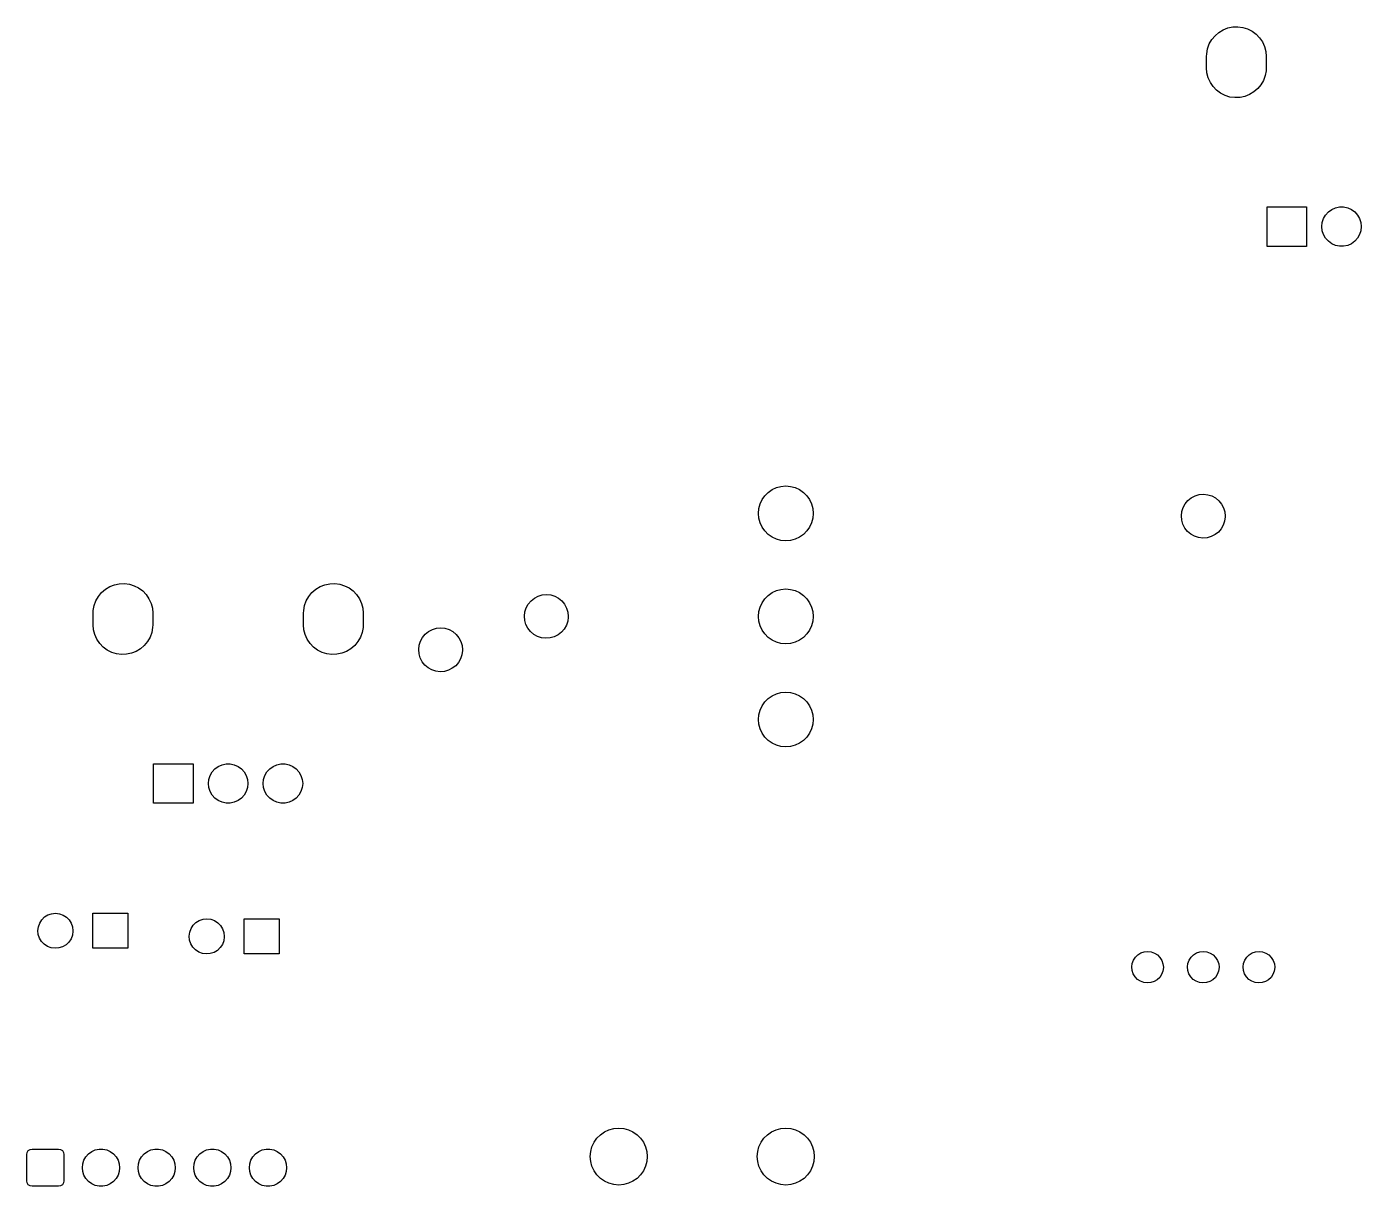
# Model space of a CAD drawing. Extents: x 43 to 170, y -237 to -32.
# Drawn here: x 46.6 to 107.5, y -135.2 to -82.3 of the extents above; entities that cross this region are included whole.
import ezdxf

# ---------------------------------------------------------------- set-up
doc = ezdxf.new("R2010")
doc.units = 0
doc.layers.add('BLACK', color=7, linetype='CONTINUOUS')

msp = doc.modelspace()

# ---------------------------------------------------------------- linework, layer by layer
at = {"layer": 'BLACK', "linetype": 'CONTINUOUS'}
for p, q in [((100.719, -82.9097), (100.865, -82.7319)), ((100.865, -82.7319), (101.039, -82.5811)), ((101.039, -82.5811), (101.235, -82.4618)), ((101.235, -82.4618), (101.449, -82.3774)), ((101.449, -82.3774), (101.674, -82.3301)), ((101.674, -82.3301), (101.904, -82.3215)), ((101.904, -82.3215), (102.132, -82.3517)), ((102.132, -82.3517), (102.352, -82.4199)), ((102.352, -82.4199), (102.557, -82.5241)), ((102.557, -82.5241), (102.741, -82.6614)), ((102.741, -82.6614), (102.9, -82.8278)), ((100.486, -83.552), (100.527, -83.3257)), ((100.527, -83.3257), (100.605, -83.1095)), ((100.605, -83.1095), (100.719, -82.9097)), ((102.9, -82.8278), (103.028, -83.0186)), ((103.028, -83.0186), (103.123, -83.2283)), ((103.123, -83.2283), (103.181, -83.4509)), ((100.48, -83.68), (100.486, -83.552)), ((100.48, -84.2), (100.48, -83.68)), ((103.181, -83.4509), (103.2, -83.68)), ((103.2, -83.68), (103.2, -84.2)), ((100.499, -84.4291), (100.48, -84.2)), ((100.557, -84.6517), (100.499, -84.4291)), ((103.153, -84.5543), (103.075, -84.7705)), ((103.194, -84.328), (103.153, -84.5543)), ((103.2, -84.2), (103.194, -84.328)), ((100.652, -84.8614), (100.557, -84.6517)), ((100.78, -85.0522), (100.652, -84.8614)), ((100.939, -85.2186), (100.78, -85.0522)), ((101.123, -85.3559), (100.939, -85.2186)), ((102.815, -85.1481), (102.641, -85.2989)), ((102.961, -84.9703), (102.815, -85.1481)), ((103.075, -84.7705), (102.961, -84.9703)), ((101.328, -85.4601), (101.123, -85.3559)), ((101.548, -85.5283), (101.328, -85.4601)), ((101.776, -85.5585), (101.548, -85.5283)), ((102.006, -85.5499), (101.776, -85.5585)), ((102.231, -85.5026), (102.006, -85.5499)), ((102.445, -85.4182), (102.231, -85.5026)), ((102.641, -85.2989), (102.445, -85.4182)), ((103.24, -92.34), (103.24, -90.54)), ((103.24, -90.54), (105.04, -90.54)), ((105.04, -90.54), (105.04, -92.34)), ((106.038, -90.7712), (106.19, -90.6606)), ((106.19, -90.6606), (106.362, -90.584)), ((106.362, -90.584), (106.546, -90.5449)), ((106.546, -90.5449), (106.734, -90.5449)), ((106.734, -90.5449), (106.918, -90.584)), ((106.918, -90.584), (107.09, -90.6606)), ((107.09, -90.6606), (107.242, -90.7712)), ((105.74, -91.44), (105.76, -91.2529)), ((105.76, -91.2529), (105.818, -91.0739)), ((105.818, -91.0739), (105.912, -90.911)), ((105.912, -90.911), (106.038, -90.7712)), ((107.242, -90.7712), (107.368, -90.911)), ((107.368, -90.911), (107.462, -91.0739)), ((107.462, -91.0739), (107.52, -91.2529)), ((107.52, -91.2529), (107.54, -91.44)), ((105.76, -91.6271), (105.74, -91.44)), ((105.818, -91.8061), (105.76, -91.6271)), ((105.912, -91.969), (105.818, -91.8061)), ((107.462, -91.8061), (107.368, -91.969)), ((107.52, -91.6271), (107.462, -91.8061)), ((107.54, -91.44), (107.52, -91.6271)), ((105.04, -92.34), (103.24, -92.34)), ((106.038, -92.1088), (105.912, -91.969)), ((106.19, -92.2194), (106.038, -92.1088)), ((106.362, -92.296), (106.19, -92.2194)), ((106.546, -92.3351), (106.362, -92.296)), ((106.734, -92.3351), (106.546, -92.3351)), ((106.918, -92.296), (106.734, -92.3351)), ((107.09, -92.2194), (106.918, -92.296)), ((107.242, -92.1088), (107.09, -92.2194)), ((107.368, -91.969), (107.242, -92.1088)), ((80.4765, -103.562), (80.655, -103.437)), ((80.655, -103.437), (80.8525, -103.345)), ((80.8525, -103.345), (81.0629, -103.289)), ((81.0629, -103.289), (81.28, -103.27)), ((81.28, -103.27), (81.4971, -103.289)), ((81.4971, -103.289), (81.7075, -103.345)), ((81.7075, -103.345), (81.905, -103.437)), ((81.905, -103.437), (82.0835, -103.562)), ((80.049, -104.303), (80.1054, -104.092)), ((80.1054, -104.092), (80.1975, -103.895)), ((80.1975, -103.895), (80.3224, -103.717)), ((80.3224, -103.717), (80.4765, -103.562)), ((82.0835, -103.562), (82.2376, -103.717)), ((82.2376, -103.717), (82.3625, -103.895)), ((82.3625, -103.895), (82.4546, -104.092)), ((82.4546, -104.092), (82.511, -104.303)), ((99.4109, -104.254), (99.5049, -104.083)), ((99.5049, -104.083), (99.6303, -103.934)), ((99.6303, -103.934), (99.7824, -103.811)), ((99.7824, -103.811), (99.9554, -103.721)), ((99.9554, -103.721), (100.143, -103.666)), ((100.143, -103.666), (100.337, -103.648)), ((100.337, -103.648), (100.531, -103.668)), ((100.531, -103.668), (100.718, -103.726)), ((100.718, -103.726), (100.889, -103.819)), ((100.889, -103.819), (101.04, -103.943)), ((101.04, -103.943), (101.163, -104.095)), ((101.163, -104.095), (101.255, -104.267)), ((80.03, -104.52), (80.049, -104.303)), ((80.049, -104.737), (80.03, -104.52)), ((82.511, -104.303), (82.53, -104.52)), ((82.53, -104.52), (82.511, -104.737)), ((99.3301, -104.634), (99.3519, -104.44)), ((99.3464, -104.829), (99.3301, -104.634)), ((99.3519, -104.44), (99.4109, -104.254)), ((101.255, -104.267), (101.311, -104.454)), ((101.33, -104.676), (101.305, -104.87)), ((101.311, -104.454), (101.33, -104.648)), ((101.33, -104.648), (101.33, -104.676)), ((80.1054, -104.948), (80.049, -104.737)), ((80.1975, -105.145), (80.1054, -104.948)), ((80.3224, -105.323), (80.1975, -105.145)), ((80.4765, -105.478), (80.3224, -105.323)), ((82.2376, -105.323), (82.0835, -105.478)), ((82.3625, -105.145), (82.2376, -105.323)), ((82.4546, -104.948), (82.3625, -105.145)), ((82.511, -104.737), (82.4546, -104.948)), ((99.4002, -105.016), (99.3464, -104.829)), ((99.4894, -105.19), (99.4002, -105.016)), ((99.6107, -105.343), (99.4894, -105.19)), ((99.7593, -105.469), (99.6107, -105.343)), ((101.147, -105.224), (101.02, -105.372)), ((101.244, -105.055), (101.147, -105.224)), ((101.305, -104.87), (101.244, -105.055)), ((80.655, -105.603), (80.4765, -105.478)), ((80.8525, -105.695), (80.655, -105.603)), ((81.0629, -105.751), (80.8525, -105.695)), ((81.28, -105.77), (81.0629, -105.751)), ((81.4971, -105.751), (81.28, -105.77)), ((81.7075, -105.695), (81.4971, -105.751)), ((81.905, -105.603), (81.7075, -105.695)), ((82.0835, -105.478), (81.905, -105.603)), ((99.9297, -105.564), (99.7593, -105.469)), ((100.115, -105.625), (99.9297, -105.564)), ((100.309, -105.648), (100.115, -105.625)), ((100.504, -105.633), (100.309, -105.648)), ((100.692, -105.58), (100.504, -105.633)), ((100.866, -105.492), (100.692, -105.58)), ((101.02, -105.372), (100.866, -105.492)), ((50.4353, -107.862), (50.6492, -107.777)), ((50.6492, -107.777), (50.8743, -107.73)), ((50.8743, -107.73), (51.1041, -107.722)), ((51.1041, -107.722), (51.332, -107.752)), ((51.332, -107.752), (51.5517, -107.82)), ((60.0353, -107.862), (60.2492, -107.777)), ((60.2492, -107.777), (60.4743, -107.73)), ((60.4743, -107.73), (60.7041, -107.722)), ((60.7041, -107.722), (60.932, -107.752)), ((60.932, -107.752), (61.1517, -107.82)), ((49.8054, -108.51), (49.9192, -108.31)), ((49.9192, -108.31), (50.065, -108.132)), ((50.065, -108.132), (50.2387, -107.981)), ((50.2387, -107.981), (50.4353, -107.862)), ((51.5517, -107.82), (51.7567, -107.924)), ((51.7567, -107.924), (51.9412, -108.061)), ((51.9412, -108.061), (52.0999, -108.228)), ((52.0999, -108.228), (52.2283, -108.419)), ((59.4054, -108.51), (59.5192, -108.31)), ((59.5192, -108.31), (59.665, -108.132)), ((59.665, -108.132), (59.8387, -107.981)), ((59.8387, -107.981), (60.0353, -107.862)), ((61.1517, -107.82), (61.3567, -107.924)), ((61.3567, -107.924), (61.5412, -108.061)), ((61.5412, -108.061), (61.6999, -108.228)), ((61.6999, -108.228), (61.8283, -108.419)), ((69.6583, -108.506), (69.8104, -108.383)), ((69.8104, -108.383), (69.9834, -108.293)), ((69.9834, -108.293), (70.1706, -108.238)), ((70.1706, -108.238), (70.365, -108.22)), ((70.365, -108.22), (70.5591, -108.24)), ((70.5591, -108.24), (70.7455, -108.298)), ((70.7455, -108.298), (70.9172, -108.391)), ((80.3224, -108.417), (80.4765, -108.262)), ((80.4765, -108.262), (80.655, -108.137)), ((80.655, -108.137), (80.8525, -108.045)), ((80.8525, -108.045), (81.0629, -107.989)), ((81.0629, -107.989), (81.28, -107.97)), ((81.28, -107.97), (81.4971, -107.989)), ((81.4971, -107.989), (81.7075, -108.045)), ((81.7075, -108.045), (81.905, -108.137)), ((81.905, -108.137), (82.0835, -108.262)), ((82.0835, -108.262), (82.2376, -108.417)), ((49.68, -109.08), (49.686, -108.952)), ((49.686, -108.952), (49.727, -108.726)), ((49.727, -108.726), (49.8054, -108.51)), ((52.2283, -108.419), (52.3228, -108.628)), ((52.3228, -108.628), (52.3806, -108.851)), ((52.3806, -108.851), (52.4, -109.08)), ((59.28, -109.08), (59.286, -108.952)), ((59.286, -108.952), (59.327, -108.726)), ((59.327, -108.726), (59.4054, -108.51)), ((61.8283, -108.419), (61.9228, -108.628)), ((61.9228, -108.628), (61.9806, -108.851)), ((61.9806, -108.851), (62, -109.08)), ((69.3799, -109.012), (69.4389, -108.826)), ((69.4389, -108.826), (69.5329, -108.655)), ((69.5329, -108.655), (69.6583, -108.506)), ((70.9172, -108.391), (71.0676, -108.515)), ((71.0676, -108.515), (71.1909, -108.667)), ((71.1909, -108.667), (71.2825, -108.839)), ((71.2825, -108.839), (71.339, -109.026)), ((80.049, -109.003), (80.1054, -108.792)), ((80.1054, -108.792), (80.1975, -108.595)), ((80.1975, -108.595), (80.3224, -108.417)), ((82.2376, -108.417), (82.3625, -108.595)), ((82.3625, -108.595), (82.4546, -108.792)), ((82.4546, -108.792), (82.511, -109.003)), ((49.68, -109.6), (49.68, -109.08)), ((49.6994, -109.829), (49.68, -109.6)), ((52.4, -109.6), (52.394, -109.728)), ((52.4, -109.08), (52.4, -109.6)), ((59.28, -109.6), (59.28, -109.08)), ((59.2994, -109.829), (59.28, -109.6)), ((62, -109.6), (61.994, -109.728)), ((62, -109.08), (62, -109.6)), ((69.3581, -109.206), (69.3799, -109.012)), ((69.3744, -109.401), (69.3581, -109.206)), ((69.4282, -109.588), (69.3744, -109.401)), ((69.5174, -109.762), (69.4282, -109.588)), ((71.3331, -109.442), (71.2715, -109.627)), ((71.3576, -109.248), (71.3331, -109.442)), ((71.339, -109.026), (71.358, -109.22)), ((71.358, -109.22), (71.3576, -109.248)), ((80.03, -109.22), (80.049, -109.003)), ((80.049, -109.437), (80.03, -109.22)), ((80.1054, -109.648), (80.049, -109.437)), ((82.511, -109.437), (82.4546, -109.648)), ((82.511, -109.003), (82.53, -109.22)), ((82.53, -109.22), (82.511, -109.437)), ((49.7572, -110.052), (49.6994, -109.829)), ((49.8517, -110.261), (49.7572, -110.052)), ((52.2746, -110.17), (52.1608, -110.37)), ((52.353, -109.954), (52.2746, -110.17)), ((52.394, -109.728), (52.353, -109.954)), ((59.3572, -110.052), (59.2994, -109.829)), ((59.4517, -110.261), (59.3572, -110.052)), ((61.8746, -110.17), (61.7608, -110.37)), ((61.953, -109.954), (61.8746, -110.17)), ((61.994, -109.728), (61.953, -109.954)), ((64.6129, -110.35), (64.7069, -110.179)), ((64.7069, -110.179), (64.8323, -110.03)), ((64.8323, -110.03), (64.9844, -109.907)), ((64.9844, -109.907), (65.1574, -109.817)), ((65.1574, -109.817), (65.3446, -109.762)), ((65.3446, -109.762), (65.539, -109.744)), ((65.539, -109.744), (65.7331, -109.764)), ((65.7331, -109.764), (65.9195, -109.822)), ((65.9195, -109.822), (66.0912, -109.915)), ((66.0912, -109.915), (66.2416, -110.039)), ((66.2416, -110.039), (66.3649, -110.191)), ((66.3649, -110.191), (66.4565, -110.363)), ((69.6387, -109.915), (69.5174, -109.762)), ((69.7873, -110.041), (69.6387, -109.915)), ((69.9577, -110.136), (69.7873, -110.041)), ((70.1433, -110.197), (69.9577, -110.136)), ((70.3371, -110.22), (70.1433, -110.197)), ((70.5316, -110.205), (70.3371, -110.22)), ((70.7196, -110.152), (70.5316, -110.205)), ((70.8938, -110.064), (70.7196, -110.152)), ((71.0476, -109.944), (70.8938, -110.064)), ((71.1751, -109.796), (71.0476, -109.944)), ((71.2715, -109.627), (71.1751, -109.796)), ((80.1975, -109.845), (80.1054, -109.648)), ((80.3224, -110.023), (80.1975, -109.845)), ((80.4765, -110.178), (80.3224, -110.023)), ((80.655, -110.303), (80.4765, -110.178)), ((82.0835, -110.178), (81.905, -110.303)), ((82.2376, -110.023), (82.0835, -110.178)), ((82.3625, -109.845), (82.2376, -110.023)), ((82.4546, -109.648), (82.3625, -109.845)), ((49.9801, -110.452), (49.8517, -110.261)), ((50.1388, -110.619), (49.9801, -110.452)), ((50.3233, -110.756), (50.1388, -110.619)), ((50.5283, -110.86), (50.3233, -110.756)), ((51.6447, -110.818), (51.4308, -110.903)), ((51.8413, -110.699), (51.6447, -110.818)), ((52.015, -110.548), (51.8413, -110.699)), ((52.1608, -110.37), (52.015, -110.548)), ((59.5801, -110.452), (59.4517, -110.261)), ((59.7388, -110.619), (59.5801, -110.452)), ((59.9233, -110.756), (59.7388, -110.619)), ((60.1283, -110.86), (59.9233, -110.756)), ((61.2447, -110.818), (61.0308, -110.903)), ((61.4413, -110.699), (61.2447, -110.818)), ((61.615, -110.548), (61.4413, -110.699)), ((61.7608, -110.37), (61.615, -110.548)), ((64.5321, -110.73), (64.5539, -110.536)), ((64.5484, -110.925), (64.5321, -110.73)), ((64.5539, -110.536), (64.6129, -110.35)), ((66.4565, -110.363), (66.513, -110.55)), ((66.5316, -110.772), (66.5071, -110.966)), ((66.513, -110.55), (66.532, -110.744)), ((66.532, -110.744), (66.5316, -110.772)), ((80.8525, -110.395), (80.655, -110.303)), ((81.0629, -110.451), (80.8525, -110.395)), ((81.28, -110.47), (81.0629, -110.451)), ((81.4971, -110.451), (81.28, -110.47)), ((81.7075, -110.395), (81.4971, -110.451)), ((81.905, -110.303), (81.7075, -110.395)), ((50.748, -110.928), (50.5283, -110.86)), ((50.9759, -110.958), (50.748, -110.928)), ((51.2057, -110.95), (50.9759, -110.958)), ((51.4308, -110.903), (51.2057, -110.95)), ((60.348, -110.928), (60.1283, -110.86)), ((60.5759, -110.958), (60.348, -110.928)), ((60.8057, -110.95), (60.5759, -110.958)), ((61.0308, -110.903), (60.8057, -110.95)), ((64.6022, -111.112), (64.5484, -110.925)), ((64.6914, -111.286), (64.6022, -111.112)), ((64.8127, -111.439), (64.6914, -111.286)), ((66.3491, -111.32), (66.2216, -111.468)), ((66.4455, -111.151), (66.3491, -111.32)), ((66.5071, -110.966), (66.4455, -111.151)), ((64.9613, -111.565), (64.8127, -111.439)), ((65.1317, -111.66), (64.9613, -111.565)), ((65.3173, -111.721), (65.1317, -111.66)), ((65.5111, -111.744), (65.3173, -111.721)), ((65.7056, -111.729), (65.5111, -111.744)), ((65.8936, -111.676), (65.7056, -111.729)), ((66.0678, -111.588), (65.8936, -111.676)), ((66.2216, -111.468), (66.0678, -111.588)), ((80.1975, -113.295), (80.3224, -113.117)), ((80.3224, -113.117), (80.4765, -112.962)), ((80.4765, -112.962), (80.655, -112.837)), ((80.655, -112.837), (80.8525, -112.745)), ((80.8525, -112.745), (81.0629, -112.689)), ((81.0629, -112.689), (81.28, -112.67)), ((81.28, -112.67), (81.4971, -112.689)), ((81.4971, -112.689), (81.7075, -112.745)), ((81.7075, -112.745), (81.905, -112.837)), ((81.905, -112.837), (82.0835, -112.962)), ((82.0835, -112.962), (82.2376, -113.117)), ((82.2376, -113.117), (82.3625, -113.295)), ((80.03, -113.92), (80.049, -113.703)), ((80.049, -113.703), (80.1054, -113.492)), ((80.1054, -113.492), (80.1975, -113.295)), ((82.3625, -113.295), (82.4546, -113.492)), ((82.4546, -113.492), (82.511, -113.703)), ((82.511, -113.703), (82.53, -113.92)), ((80.049, -114.137), (80.03, -113.92)), ((80.1054, -114.348), (80.049, -114.137)), ((80.1975, -114.545), (80.1054, -114.348)), ((82.4546, -114.348), (82.3625, -114.545)), ((82.511, -114.137), (82.4546, -114.348)), ((82.53, -113.92), (82.511, -114.137)), ((80.3224, -114.723), (80.1975, -114.545)), ((80.4765, -114.878), (80.3224, -114.723)), ((80.655, -115.003), (80.4765, -114.878)), ((80.8525, -115.095), (80.655, -115.003)), ((81.905, -115.003), (81.7075, -115.095)), ((82.0835, -114.878), (81.905, -115.003)), ((82.2376, -114.723), (82.0835, -114.878)), ((82.3625, -114.545), (82.2376, -114.723)), ((81.0629, -115.151), (80.8525, -115.095)), ((81.28, -115.17), (81.0629, -115.151)), ((81.4971, -115.151), (81.28, -115.17)), ((81.7075, -115.095), (81.4971, -115.151)), ((52.44, -117.74), (52.44, -115.94)), ((52.44, -115.94), (54.24, -115.94)), ((54.24, -115.94), (54.24, -117.74)), ((55.1119, -116.311), (55.2378, -116.171)), ((55.2378, -116.171), (55.39, -116.061)), ((55.39, -116.061), (55.5619, -115.984)), ((55.5619, -115.984), (55.7459, -115.945)), ((55.7459, -115.945), (55.9341, -115.945)), ((55.9341, -115.945), (56.1181, -115.984)), ((56.1181, -115.984), (56.29, -116.061)), ((56.29, -116.061), (56.4422, -116.171)), ((56.4422, -116.171), (56.5681, -116.311)), ((57.6119, -116.311), (57.7378, -116.171)), ((57.7378, -116.171), (57.89, -116.061)), ((57.89, -116.061), (58.0619, -115.984)), ((58.0619, -115.984), (58.2459, -115.945)), ((58.2459, -115.945), (58.4341, -115.945)), ((58.4341, -115.945), (58.6181, -115.984)), ((58.6181, -115.984), (58.79, -116.061)), ((58.79, -116.061), (58.9422, -116.171)), ((58.9422, -116.171), (59.0681, -116.311)), ((54.94, -116.84), (54.9597, -116.653)), ((54.9597, -117.027), (54.94, -116.84)), ((54.9597, -116.653), (55.0178, -116.474)), ((55.0178, -116.474), (55.1119, -116.311)), ((56.5681, -116.311), (56.6622, -116.474)), ((56.6622, -116.474), (56.7203, -116.653)), ((56.7203, -116.653), (56.74, -116.84)), ((56.74, -116.84), (56.7203, -117.027)), ((57.44, -116.84), (57.4597, -116.653)), ((57.4597, -117.027), (57.44, -116.84)), ((57.4597, -116.653), (57.5178, -116.474)), ((57.5178, -116.474), (57.6119, -116.311)), ((59.0681, -116.311), (59.1622, -116.474)), ((59.1622, -116.474), (59.2203, -116.653)), ((59.2203, -116.653), (59.24, -116.84)), ((59.24, -116.84), (59.2203, -117.027)), ((55.0178, -117.206), (54.9597, -117.027)), ((55.1119, -117.369), (55.0178, -117.206)), ((55.2378, -117.509), (55.1119, -117.369)), ((55.39, -117.619), (55.2378, -117.509)), ((56.4422, -117.509), (56.29, -117.619)), ((56.5681, -117.369), (56.4422, -117.509)), ((56.6622, -117.206), (56.5681, -117.369)), ((56.7203, -117.027), (56.6622, -117.206)), ((57.5178, -117.206), (57.4597, -117.027)), ((57.6119, -117.369), (57.5178, -117.206)), ((57.7378, -117.509), (57.6119, -117.369)), ((57.89, -117.619), (57.7378, -117.509)), ((58.9422, -117.509), (58.79, -117.619)), ((59.0681, -117.369), (58.9422, -117.509)), ((59.1622, -117.206), (59.0681, -117.369)), ((59.2203, -117.027), (59.1622, -117.206)), ((54.24, -117.74), (52.44, -117.74)), ((55.5619, -117.696), (55.39, -117.619)), ((55.7459, -117.735), (55.5619, -117.696)), ((55.9341, -117.735), (55.7459, -117.735)), ((56.1181, -117.696), (55.9341, -117.735)), ((56.29, -117.619), (56.1181, -117.696)), ((58.0619, -117.696), (57.89, -117.619)), ((58.2459, -117.735), (58.0619, -117.696)), ((58.4341, -117.735), (58.2459, -117.735)), ((58.6181, -117.696), (58.4341, -117.735)), ((58.79, -117.619), (58.6181, -117.696)), ((47.3384, -123.056), (47.4659, -122.931)), ((47.4659, -122.931), (47.6178, -122.838)), ((47.6178, -122.838), (47.7866, -122.78)), ((47.7866, -122.78), (47.964, -122.762)), ((47.964, -122.762), (48.1411, -122.783)), ((48.1411, -122.783), (48.3091, -122.842)), ((48.3091, -122.842), (48.4597, -122.938)), ((48.4597, -122.938), (48.5853, -123.065)), ((49.6584, -124.361), (49.6584, -122.761)), ((49.6584, -122.761), (51.2584, -122.761)), ((51.2584, -122.761), (51.2584, -124.361)), ((47.1585, -123.55), (47.1808, -123.373)), ((47.1759, -123.728), (47.1585, -123.55)), ((47.1808, -123.373), (47.2418, -123.206)), ((47.2418, -123.206), (47.3384, -123.056)), ((48.5853, -123.065), (48.6798, -123.216)), ((48.6798, -123.216), (48.7385, -123.384)), ((48.7581, -123.584), (48.7332, -123.76)), ((48.7385, -123.384), (48.7584, -123.561)), ((48.7584, -123.561), (48.7581, -123.584)), ((54.0864, -123.627), (54.1474, -123.46)), ((54.1474, -123.46), (54.244, -123.31)), ((54.244, -123.31), (54.3715, -123.185)), ((54.3715, -123.185), (54.5234, -123.092)), ((54.5234, -123.092), (54.6922, -123.034)), ((54.6922, -123.034), (54.8696, -123.016)), ((54.8696, -123.016), (55.0467, -123.037)), ((55.0467, -123.037), (55.2147, -123.096)), ((55.2147, -123.096), (55.3653, -123.192)), ((55.3653, -123.192), (55.491, -123.319)), ((55.491, -123.319), (55.5855, -123.47)), ((55.5855, -123.47), (55.6441, -123.638)), ((56.564, -124.615), (56.564, -123.015)), ((56.564, -123.015), (58.164, -123.015)), ((58.164, -123.015), (58.164, -124.615)), ((47.2322, -123.897), (47.1759, -123.728)), ((47.3245, -124.05), (47.2322, -123.897)), ((47.4484, -124.178), (47.3245, -124.05)), ((47.5977, -124.276), (47.4484, -124.178)), ((48.4421, -124.199), (48.2889, -124.29)), ((48.5712, -124.076), (48.4421, -124.199)), ((48.6699, -123.927), (48.5712, -124.076)), ((48.7332, -123.76), (48.6699, -123.927)), ((54.0641, -123.804), (54.0864, -123.627)), ((54.0815, -123.982), (54.0641, -123.804)), ((54.1378, -124.151), (54.0815, -123.982)), ((54.2302, -124.304), (54.1378, -124.151)), ((55.5755, -124.181), (55.4768, -124.33)), ((55.6389, -124.014), (55.5755, -124.181)), ((55.6637, -123.838), (55.6389, -124.014)), ((55.6441, -123.638), (55.664, -123.816)), ((55.664, -123.816), (55.6637, -123.838)), ((47.7648, -124.338), (47.5977, -124.276)), ((47.9416, -124.361), (47.7648, -124.338)), ((48.1192, -124.345), (47.9416, -124.361)), ((48.2889, -124.29), (48.1192, -124.345)), ((51.2584, -124.361), (49.6584, -124.361)), ((54.3541, -124.432), (54.2302, -124.304)), ((54.5033, -124.53), (54.3541, -124.432)), ((54.6705, -124.592), (54.5033, -124.53)), ((54.8472, -124.615), (54.6705, -124.592)), ((55.0249, -124.599), (54.8472, -124.615)), ((55.1945, -124.544), (55.0249, -124.599)), ((55.3477, -124.453), (55.1945, -124.544)), ((55.4768, -124.33), (55.3477, -124.453)), ((58.164, -124.615), (56.564, -124.615)), ((97.1451, -124.902), (97.232, -124.767)), ((97.232, -124.767), (97.3467, -124.655)), ((97.3467, -124.655), (97.4834, -124.571)), ((97.4834, -124.571), (97.6354, -124.519)), ((97.6354, -124.519), (97.795, -124.502)), ((97.795, -124.502), (97.9544, -124.521)), ((97.9544, -124.521), (98.1056, -124.575)), ((98.1056, -124.575), (98.2412, -124.661)), ((98.2412, -124.661), (98.3543, -124.775)), ((98.3543, -124.775), (98.4393, -124.911)), ((99.6851, -124.902), (99.772, -124.767)), ((99.772, -124.767), (99.8867, -124.655)), ((99.8867, -124.655), (100.023, -124.571)), ((100.023, -124.571), (100.175, -124.519)), ((100.175, -124.519), (100.335, -124.502)), ((100.335, -124.502), (100.494, -124.521)), ((100.494, -124.521), (100.646, -124.575)), ((100.646, -124.575), (100.781, -124.661)), ((100.781, -124.661), (100.894, -124.775)), ((100.894, -124.775), (100.979, -124.911)), ((102.225, -124.902), (102.312, -124.767)), ((102.312, -124.767), (102.427, -124.655)), ((102.427, -124.655), (102.563, -124.571)), ((102.563, -124.571), (102.715, -124.519)), ((102.715, -124.519), (102.875, -124.502)), ((102.875, -124.502), (103.034, -124.521)), ((103.034, -124.521), (103.186, -124.575)), ((103.186, -124.575), (103.321, -124.661)), ((103.321, -124.661), (103.434, -124.775)), ((103.434, -124.775), (103.519, -124.911)), ((97.0701, -125.212), (97.0902, -125.053)), ((97.0857, -125.372), (97.0701, -125.212)), ((97.1364, -125.524), (97.0857, -125.372)), ((97.0902, -125.053), (97.1451, -124.902)), ((98.4874, -125.401), (98.4304, -125.551)), ((98.4393, -124.911), (98.4921, -125.062)), ((98.5097, -125.242), (98.4874, -125.401)), ((98.4921, -125.062), (98.51, -125.222)), ((98.51, -125.222), (98.5097, -125.242)), ((99.6101, -125.212), (99.6302, -125.053)), ((99.6257, -125.372), (99.6101, -125.212)), ((99.6764, -125.524), (99.6257, -125.372)), ((99.6302, -125.053), (99.6851, -124.902)), ((101.027, -125.401), (100.97, -125.551)), ((100.979, -124.911), (101.032, -125.062)), ((101.05, -125.242), (101.027, -125.401)), ((101.032, -125.062), (101.05, -125.222)), ((101.05, -125.222), (101.05, -125.242)), ((102.15, -125.212), (102.17, -125.053)), ((102.166, -125.372), (102.15, -125.212)), ((102.216, -125.524), (102.166, -125.372)), ((102.17, -125.053), (102.225, -124.902)), ((103.567, -125.401), (103.51, -125.551)), ((103.519, -124.911), (103.572, -125.062)), ((103.59, -125.242), (103.567, -125.401)), ((103.572, -125.062), (103.59, -125.222)), ((103.59, -125.222), (103.59, -125.242)), ((97.2196, -125.661), (97.1364, -125.524)), ((97.3311, -125.777), (97.2196, -125.661)), ((97.4654, -125.865), (97.3311, -125.777)), ((97.6158, -125.921), (97.4654, -125.865)), ((97.7749, -125.942), (97.6158, -125.921)), ((97.9348, -125.927), (97.7749, -125.942)), ((98.0874, -125.878), (97.9348, -125.927)), ((98.2253, -125.796), (98.0874, -125.878)), ((98.3416, -125.685), (98.2253, -125.796)), ((98.4304, -125.551), (98.3416, -125.685)), ((99.7596, -125.661), (99.6764, -125.524)), ((99.8711, -125.777), (99.7596, -125.661)), ((100.005, -125.865), (99.8711, -125.777)), ((100.156, -125.921), (100.005, -125.865)), ((100.315, -125.942), (100.156, -125.921)), ((100.475, -125.927), (100.315, -125.942)), ((100.627, -125.878), (100.475, -125.927)), ((100.765, -125.796), (100.627, -125.878)), ((100.882, -125.685), (100.765, -125.796)), ((100.97, -125.551), (100.882, -125.685)), ((102.3, -125.661), (102.216, -125.524)), ((102.411, -125.777), (102.3, -125.661)), ((102.545, -125.865), (102.411, -125.777)), ((102.696, -125.921), (102.545, -125.865)), ((102.855, -125.942), (102.696, -125.921)), ((103.015, -125.927), (102.855, -125.942)), ((103.167, -125.878), (103.015, -125.927)), ((103.305, -125.796), (103.167, -125.878)), ((103.422, -125.685), (103.305, -125.796)), ((103.51, -125.551), (103.422, -125.685)), ((72.8244, -132.862), (73.01, -132.732)), ((73.01, -132.732), (73.2154, -132.636)), ((73.2154, -132.636), (73.4343, -132.578)), ((73.4343, -132.578), (73.66, -132.558)), ((73.66, -132.558), (73.8857, -132.578)), ((73.8857, -132.578), (74.1046, -132.636)), ((74.1046, -132.636), (74.31, -132.732)), ((74.31, -132.732), (74.4956, -132.862)), ((80.4444, -132.862), (80.63, -132.732)), ((80.63, -132.732), (80.8354, -132.636)), ((80.8354, -132.636), (81.0543, -132.578)), ((81.0543, -132.578), (81.28, -132.558)), ((81.28, -132.558), (81.5057, -132.578)), ((81.5057, -132.578), (81.7246, -132.636)), ((81.7246, -132.636), (81.93, -132.732)), ((81.93, -132.732), (82.1156, -132.862)), ((72.4384, -133.413), (72.5342, -133.208)), ((72.5342, -133.208), (72.6641, -133.022)), ((72.6641, -133.022), (72.8244, -132.862)), ((74.4956, -132.862), (74.6559, -133.022)), ((74.6559, -133.022), (74.7858, -133.208)), ((74.7858, -133.208), (74.8816, -133.413)), ((80.0584, -133.413), (80.1542, -133.208)), ((80.1542, -133.208), (80.2841, -133.022)), ((80.2841, -133.022), (80.4444, -132.862)), ((82.1156, -132.862), (82.2759, -133.022)), ((82.2759, -133.022), (82.4058, -133.208)), ((82.4058, -133.208), (82.5016, -133.413)), ((46.648, -133.766), (46.667, -133.67)), ((46.648, -134.966), (46.648, -133.766)), ((46.667, -133.67), (46.7212, -133.589)), ((46.7212, -133.589), (46.8023, -133.535)), ((46.8023, -133.535), (46.898, -133.516)), ((46.898, -133.516), (48.098, -133.516)), ((48.098, -133.516), (48.1937, -133.535)), ((48.1937, -133.535), (48.2748, -133.589)), ((48.2748, -133.589), (48.329, -133.67)), ((48.329, -133.67), (48.348, -133.766)), ((48.348, -133.766), (48.348, -134.966)), ((49.2615, -134.02), (49.3503, -133.866)), ((49.3503, -133.866), (49.4692, -133.734)), ((49.4692, -133.734), (49.613, -133.63)), ((49.613, -133.63), (49.7753, -133.558)), ((49.7753, -133.558), (49.9492, -133.521)), ((49.9492, -133.521), (50.1268, -133.521)), ((50.1268, -133.521), (50.3007, -133.558)), ((50.3007, -133.558), (50.463, -133.63)), ((50.463, -133.63), (50.6068, -133.734)), ((50.6068, -133.734), (50.7257, -133.866)), ((50.7257, -133.866), (50.8145, -134.02)), ((51.8015, -134.02), (51.8903, -133.866)), ((51.8903, -133.866), (52.0092, -133.734)), ((52.0092, -133.734), (52.153, -133.63)), ((52.153, -133.63), (52.3153, -133.558)), ((52.3153, -133.558), (52.4892, -133.521)), ((52.4892, -133.521), (52.6668, -133.521)), ((52.6668, -133.521), (52.8407, -133.558)), ((52.8407, -133.558), (53.003, -133.63)), ((53.003, -133.63), (53.1468, -133.734)), ((53.1468, -133.734), (53.2657, -133.866)), ((53.2657, -133.866), (53.3545, -134.02)), ((54.3415, -134.02), (54.4303, -133.866)), ((54.4303, -133.866), (54.5492, -133.734)), ((54.5492, -133.734), (54.693, -133.63)), ((54.693, -133.63), (54.8553, -133.558)), ((54.8553, -133.558), (55.0292, -133.521)), ((55.0292, -133.521), (55.2068, -133.521)), ((55.2068, -133.521), (55.3807, -133.558)), ((55.3807, -133.558), (55.543, -133.63)), ((55.543, -133.63), (55.6868, -133.734)), ((55.6868, -133.734), (55.8057, -133.866)), ((55.8057, -133.866), (55.8945, -134.02)), ((56.8815, -134.02), (56.9703, -133.866)), ((56.9703, -133.866), (57.0892, -133.734)), ((57.0892, -133.734), (57.233, -133.63)), ((57.233, -133.63), (57.3953, -133.558)), ((57.3953, -133.558), (57.5692, -133.521)), ((57.5692, -133.521), (57.7468, -133.521)), ((57.7468, -133.521), (57.9207, -133.558)), ((57.9207, -133.558), (58.083, -133.63)), ((58.083, -133.63), (58.2268, -133.734)), ((58.2268, -133.734), (58.3457, -133.866)), ((58.3457, -133.866), (58.4345, -134.02)), ((72.36, -133.858), (72.3798, -133.632)), ((72.3798, -134.084), (72.36, -133.858)), ((72.3798, -133.632), (72.4384, -133.413)), ((74.8816, -133.413), (74.9402, -133.632)), ((74.9402, -133.632), (74.96, -133.858)), ((74.96, -133.858), (74.9402, -134.084)), ((79.98, -133.858), (79.9997, -133.632)), ((79.9997, -134.084), (79.98, -133.858)), ((79.9997, -133.632), (80.0584, -133.413)), ((82.5016, -133.413), (82.5602, -133.632)), ((82.5602, -133.632), (82.58, -133.858)), ((82.58, -133.858), (82.5602, -134.084)), ((49.188, -134.366), (49.2066, -134.189)), ((49.2066, -134.543), (49.188, -134.366)), ((49.2066, -134.189), (49.2615, -134.02)), ((49.2615, -134.712), (49.2066, -134.543)), ((50.8145, -134.02), (50.8694, -134.189)), ((50.8694, -134.543), (50.8145, -134.712)), ((50.8694, -134.189), (50.888, -134.366)), ((50.888, -134.366), (50.8694, -134.543)), ((51.728, -134.366), (51.7466, -134.189)), ((51.7466, -134.543), (51.728, -134.366)), ((51.7466, -134.189), (51.8015, -134.02)), ((51.8015, -134.712), (51.7466, -134.543)), ((53.3545, -134.02), (53.4094, -134.189)), ((53.4094, -134.543), (53.3545, -134.712)), ((53.4094, -134.189), (53.428, -134.366)), ((53.428, -134.366), (53.4094, -134.543)), ((54.268, -134.366), (54.2866, -134.189)), ((54.2866, -134.543), (54.268, -134.366)), ((54.2866, -134.189), (54.3415, -134.02)), ((54.3415, -134.712), (54.2866, -134.543)), ((55.8945, -134.02), (55.9494, -134.189)), ((55.9494, -134.543), (55.8945, -134.712)), ((55.9494, -134.189), (55.968, -134.366)), ((55.968, -134.366), (55.9494, -134.543)), ((56.808, -134.366), (56.8266, -134.189)), ((56.8266, -134.543), (56.808, -134.366)), ((56.8266, -134.189), (56.8815, -134.02)), ((56.8815, -134.712), (56.8266, -134.543)), ((58.4345, -134.02), (58.4894, -134.189)), ((58.4894, -134.543), (58.4345, -134.712)), ((58.4894, -134.189), (58.508, -134.366)), ((58.508, -134.366), (58.4894, -134.543)), ((72.4384, -134.303), (72.3798, -134.084)), ((72.5342, -134.508), (72.4384, -134.303)), ((72.6641, -134.694), (72.5342, -134.508)), ((74.7858, -134.508), (74.6559, -134.694)), ((74.8816, -134.303), (74.7858, -134.508)), ((74.9402, -134.084), (74.8816, -134.303)), ((80.0584, -134.303), (79.9997, -134.084)), ((80.1542, -134.508), (80.0584, -134.303)), ((80.2841, -134.694), (80.1542, -134.508)), ((82.4058, -134.508), (82.2759, -134.694)), ((82.5016, -134.303), (82.4058, -134.508)), ((82.5602, -134.084), (82.5016, -134.303)), ((46.667, -135.062), (46.648, -134.966)), ((46.7212, -135.143), (46.667, -135.062)), ((46.8023, -135.197), (46.7212, -135.143)), ((48.2748, -135.143), (48.1937, -135.197)), ((48.329, -135.062), (48.2748, -135.143)), ((48.348, -134.966), (48.329, -135.062)), ((49.3503, -134.866), (49.2615, -134.712)), ((49.4692, -134.998), (49.3503, -134.866)), ((49.613, -135.102), (49.4692, -134.998)), ((49.7753, -135.174), (49.613, -135.102)), ((49.9492, -135.211), (49.7753, -135.174)), ((50.3007, -135.174), (50.1268, -135.211)), ((50.463, -135.102), (50.3007, -135.174)), ((50.6068, -134.998), (50.463, -135.102)), ((50.7257, -134.866), (50.6068, -134.998)), ((50.8145, -134.712), (50.7257, -134.866)), ((51.8903, -134.866), (51.8015, -134.712)), ((52.0092, -134.998), (51.8903, -134.866)), ((52.153, -135.102), (52.0092, -134.998)), ((52.3153, -135.174), (52.153, -135.102)), ((52.4892, -135.211), (52.3153, -135.174)), ((52.8407, -135.174), (52.6668, -135.211)), ((53.003, -135.102), (52.8407, -135.174)), ((53.1468, -134.998), (53.003, -135.102)), ((53.2657, -134.866), (53.1468, -134.998)), ((53.3545, -134.712), (53.2657, -134.866)), ((54.4303, -134.866), (54.3415, -134.712)), ((54.5492, -134.998), (54.4303, -134.866)), ((54.693, -135.102), (54.5492, -134.998)), ((54.8553, -135.174), (54.693, -135.102)), ((55.0292, -135.211), (54.8553, -135.174)), ((55.3807, -135.174), (55.2068, -135.211)), ((55.543, -135.102), (55.3807, -135.174)), ((55.6868, -134.998), (55.543, -135.102)), ((55.8057, -134.866), (55.6868, -134.998)), ((55.8945, -134.712), (55.8057, -134.866)), ((56.9703, -134.866), (56.8815, -134.712)), ((57.0892, -134.998), (56.9703, -134.866)), ((57.233, -135.102), (57.0892, -134.998)), ((57.3953, -135.174), (57.233, -135.102)), ((57.5692, -135.211), (57.3953, -135.174)), ((57.9207, -135.174), (57.7468, -135.211)), ((58.083, -135.102), (57.9207, -135.174)), ((58.2268, -134.998), (58.083, -135.102)), ((58.3457, -134.866), (58.2268, -134.998)), ((58.4345, -134.712), (58.3457, -134.866)), ((72.8244, -134.854), (72.6641, -134.694)), ((73.01, -134.984), (72.8244, -134.854)), ((73.2154, -135.08), (73.01, -134.984)), ((73.4343, -135.138), (73.2154, -135.08)), ((73.66, -135.158), (73.4343, -135.138)), ((73.8857, -135.138), (73.66, -135.158)), ((74.1046, -135.08), (73.8857, -135.138)), ((74.31, -134.984), (74.1046, -135.08)), ((74.4956, -134.854), (74.31, -134.984)), ((74.6559, -134.694), (74.4956, -134.854)), ((80.4444, -134.854), (80.2841, -134.694)), ((80.63, -134.984), (80.4444, -134.854)), ((80.8354, -135.08), (80.63, -134.984)), ((81.0543, -135.138), (80.8354, -135.08)), ((81.28, -135.158), (81.0543, -135.138)), ((81.5057, -135.138), (81.28, -135.158)), ((81.7246, -135.08), (81.5057, -135.138)), ((81.93, -134.984), (81.7246, -135.08)), ((82.1156, -134.854), (81.93, -134.984)), ((82.2759, -134.694), (82.1156, -134.854)), ((46.898, -135.216), (46.8023, -135.197)), ((48.098, -135.216), (46.898, -135.216)), ((48.1937, -135.197), (48.098, -135.216)), ((50.1268, -135.211), (49.9492, -135.211)), ((52.6668, -135.211), (52.4892, -135.211)), ((55.2068, -135.211), (55.0292, -135.211)), ((57.7468, -135.211), (57.5692, -135.211))]:
    msp.add_line(p, q, dxfattribs=at)

doc.saveas('drawing.dxf')
